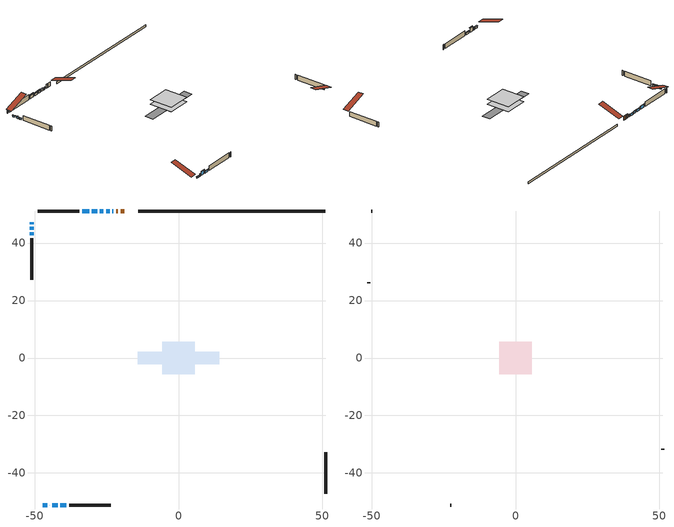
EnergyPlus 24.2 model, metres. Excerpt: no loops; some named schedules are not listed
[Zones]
conditioned space
 floor adiabatic (Floor2 construction): -5.46,-5.46 -5.46,5.46 5.46,5.46 5.46,-5.46 z0.77
 floor adiabatic (AdiabaticFloorConstruction): -5.68,-5.68 -5.68,5.68 5.68,5.68 5.68,-5.68 z0.77
 floor foundation (Slab1 construction): -14.21,-2.1 -14.21,2.1 14.21,2.1 14.21,-2.1 z-0.3
 wall outside (AdiabaticWallConstruction 1): -18.84,51.16 -20.13,51.16 / -21.06,51.16 -21.71,51.16 z0.77:2.8
 wall outside (AdiabaticWallConstruction): -22.64,51.16 -23.04,51.16 / -44.84,-51.16 -44.78,-51.16 z0.77:1.99; -47.32,-51.16 -45.77,-51.16 z0.77:1.51; -51.16,47.32 -51.16,46.55 z0.77:1.53; -51.16,45.63 -51.16,44.71 z0.77:1.69; -51.16,43.78 -51.16,42.69 z0.77:1.48; -23.97,51.16 -25.19,51.16 z0.77:1.63; -26.12,51.16 -27.34,51.16 z0.77:1.89; -28.27,51.16 -30.2,51.16 z0.77:1.84; -31.13,51.16 -33.54,51.16 z0.77:2.35; -43.86,-51.16 -42.05,-51.16 z0.77:2.7; -41.12,-51.16 -38.99,-51.16 z0.77:1.58
 wall outside (Wall1 construction): -34.47,51.16 -48.92,51.16 / -38.06,-51.16 -23.61,-51.16 / -51.16,41.76 -51.16,27.31 / 51.16,-47.31 51.16,-32.87 z0.77:3.21
 wall foundation (FoundationWall1 construction): 51.16,51.16 -14.07,51.16 z-0.3:0.77
 window (WindowConstruction 10): -22.64,51.16 -23.04,51.16 z0.77:1.99
 window (WindowConstruction 6): -47.31,-51.16 -45.77,-51.16 z0.77:1.51
 window (WindowConstruction 7): -51.16,47.31 -51.16,46.55 z0.77:1.53
 window (WindowConstruction 8): -51.16,45.62 -51.16,44.71 z0.77:1.68
 window (WindowConstruction 9): -51.16,43.78 -51.16,42.69 z0.77:1.48
 window (WindowConstruction 11): -44.84,-51.16 -44.79,-51.16 z0.77:1.99
 window (WindowConstruction): -23.97,51.16 -25.19,51.16 z0.77:1.63
 window (WindowConstruction 1): -26.12,51.16 -27.34,51.16 z0.77:1.89
 window (WindowConstruction 2): -28.27,51.16 -30.2,51.16 z0.77:1.84
 window (WindowConstruction 3): -31.13,51.16 -33.54,51.16 z0.77:2.35
 window (WindowConstruction 4): -43.86,-51.16 -42.05,-51.16 z0.77:2.7
 window (WindowConstruction 5): -41.12,-51.16 -38.99,-51.16 z0.77:1.58
 door (Door): -18.84,51.16 -20.13,51.16 z0.77:2.8
 door (Door 1): -21.06,51.16 -21.71,51.16 z0.77:2.8
 ceiling adiabatic (AdiabaticFloorConstruction): 5.68,-5.68 5.68,5.68 -5.68,5.68 -5.68,-5.68 z0.77
attic - vented
 floor to conditioned space (Floor1 construction Reversed): -5.68,-5.68 -5.68,5.68 5.68,5.68 5.68,-5.68 z3.21
 wall outside (Wall2 construction): -49.84,51.16 -50.23,51.16 / -22.69,-51.16 -22.3,-51.16 / -51.16,26.38 -51.16,26 / 51.16,-31.94 51.16,-31.55 z0.77:3.21
 roof outside (Roof1 construction): -17.91,51.16,3.21 -17.91,40.09,6.9 -15,40.09,6.9 -15,51.16,3.21; -48.24,-51.16,3.21 -48.24,-40.09,6.9 -51.16,-40.09,6.9 -51.16,-51.16,3.21; -51.16,48.24,3.21 -40.09,48.24,6.9 -40.09,51.16,6.9 -51.16,51.16,3.21; 51.16,-48.24,3.21 40.09,-48.24,6.9 40.09,-51.16,6.9 51.16,-51.16,3.21
shading: -45.57,-51.16 -47.52,-51.16 -47.52,-51.57 -45.57,-51.57 z1.71; -51.16,46.35 -51.16,47.52 -51.57,47.52 -51.57,46.35 z1.73; -51.16,44.51 -51.16,45.82 -51.57,45.82 -51.57,44.51 z1.89; -51.16,42.49 -51.16,43.98 -51.57,43.98 -51.57,42.49 z1.68; -25.39,51.16 -23.77,51.16 -23.77,51.57 -25.39,51.57 z1.83; -27.54,51.16 -25.92,51.16 -25.92,51.57 -27.54,51.57 z2.09; -30.4,51.16 -28.07,51.16 -28.07,51.57 -30.4,51.57 z2.04; -33.74,51.16 -30.92,51.16 -30.92,51.57 -33.74,51.57 z2.55; -41.85,-51.16 -44.06,-51.16 -44.06,-51.57 -41.85,-51.57 z2.9; -38.79,-51.16 -41.32,-51.16 -41.32,-51.57 -38.79,-51.57 z1.78
[Building]
Building 1: Terrain=Suburbs
[Site:Location]
Comox AP_BC: Latitude {deg}=49.72; Longitude {deg}=-124.9; Time Zone {hr}=-8; Elevation {m}=26; Keep Site Location Information=Yes
[Site:GroundTemperature:Shallow]
7.68431, 6.60511, 6.51868, 7.03082, 9.08677, 11.1331, 12.9072, 14.0311, 14.1265, 13.2125, 11.4836, 9.50004
[Site:WaterMainsTemperature]
Calculation Method=Schedule; Temperature Schedule=mains temperature schedule
[Material] Roughness=Rough; Thermal Absorptance=0.9
Name | Thickness {m} | Conductivity {W/m-K} | Density {kg/m3} | Specific Heat {J/kg-K} | Solar Absorptance | Visible Absorptance
asphalt or fiberglass shingles | 0.00635 | 0.162714 | 1121.4 | 1465.45 | 0.4 | 0.4
ceiling stud and cavity | 0.1397 | 0.0835128 | 65.682 | 1177.47 | 0.7 | 0.7
concrete 4.0 in. | 0.1016 | 1.803125 | 2242.8 | 837.4 | 0.7 | 0.7
concrete 8.0 in. | 0.2032 | 1.803125 | 2242.8 | 837.4 | 0.7 | 0.7
door material | 0.04445 | 0.053851 | 512.64 | 1214.23 | 0.7 | 0.7
door material 1 | 0.04445 | 0.188738 | 512.64 | 1214.23 | 0.7 | 0.7
exterior vertical ins | 0.0202602 | 0.029427 | 32.04 | 1214.23 | 0.7 | 0.7
floor covering | 0.0127 | 0.0433444 | 54.468 | 1339.84 | 0.6 | 0.6
floor rigid ins | 0.103632 | 0.029427 | 32.04 | 1214.23 | 0.7 | 0.7
floor rigid ins 1; wall rigid ins | 0.512978 | 0.029427 | 32.04 | 1214.23 | 0.7 | 0.7
floor stud and cavity | 0.1397 | 0.255189 | 92.3553 | 1139.71 | 0.7 | 0.7
floor stud and cavity 1 | 0.1397 | 1.75129 | 37.0049 | 1207.88 | 0.7 | 0.7
furniture material conditioned space 1 | 0.1524 | 0.115458 | 640.8 | 1214.23 | 0.6 | 0.6
gypsum board | 0.0127 | 0.160291 | 801 | 837.4 | 0.6 | 0.6
gypsum board 1 | 0.0127 | 0.160291 | 801 | 837.4 | 0.7 | 0.7
osb sheathing 0.5 in. | 0.0127 | 0.115458 | 512.64 | 1214.23 | 0.7 | 0.7
osb sheathing 0.75 in. | 0.01905 | 0.115458 | 512.64 | 1214.23 | 0.7 | 0.7
wall stud and cavity | 0.1397 | 0.127554 | 139.0536 | 1170.24 | 0.7 | 0.7
wall stud and cavity 1 | 0.0889 | 6.9971 | 50.32683 | 1063.81 | 0.6 | 0.6
wall stud and cavity 2 | 0.0889 | 0.380278 | 52.3479 | 1209.89 | 0.7 | 0.7
wall stud and cavity 3 | 0.0889 | 0.391764 | 83.0341 | 1211.67 | 0.7 | 0.7
wood siding | 0.0254 | 0.102417 | 544.68 | 1172.36 | 0.4 | 0.4
wood siding 1 | 0.00254 | 0.102417 | 544.68 | 1172.36 | 0.4 | 0.4
wood siding 2; wood siding 3 | 0.0254 | 0.102417 | 544.68 | 1172.36 | 0.7 | 0.7
[WindowMaterial:SimpleGlazingSystem]
Name | U-Factor {W/m2-K} | Solar Heat Gain Coefficient
WindowMaterial | 4.690028 | 0.65
WindowMaterial 1 | 4.502654 | 0.67
WindowMaterial 10 | 2.7578 | 0.57
WindowMaterial 11 | 4.07624 | 0.41
WindowMaterial 2 | 4.181847 | 0.68
WindowMaterial 3 | 2.88386 | 0.7
WindowMaterial 4 | 4.26815 | 0.68
WindowMaterial 5 | 2.27858 | 0.52
WindowMaterial 6 | 4.64233 | 0.66
WindowMaterial 7 | 5.34754 | 0.62
WindowMaterial 8 | 2.14969 | 0.59
WindowMaterial 9 | 5.50596 | 0.71
[Construction]
AdiabaticFloorConstruction: floor stud and cavity 1, floor rigid ins 1, osb sheathing 0.75 in., floor covering
AdiabaticWallConstruction: wood siding 2, wall rigid ins, wall stud and cavity 2, gypsum board
AdiabaticWallConstruction 1: wood siding 3, wall rigid ins, wall stud and cavity 2, gypsum board
Door: door material
Door 1: door material 1
Floor1 construction Reversed: gypsum board, ceiling stud and cavity
Floor2 construction: floor stud and cavity, floor rigid ins, osb sheathing 0.75 in., floor covering
FoundationWall1 construction: concrete 8.0 in., gypsum board 1
furniture construction conditioned space 1: furniture material conditioned space 1
PartitionWallConstruction: gypsum board, wall stud and cavity 3, gypsum board
Roof1 construction: asphalt or fiberglass shingles
Slab1 construction: concrete 4.0 in.
Wall1 construction: wood siding, osb sheathing 0.5 in., wall stud and cavity, gypsum board
Wall2 construction: wood siding 1, wall stud and cavity 1
WindowConstruction: WindowMaterial
WindowConstruction 1: WindowMaterial 1
WindowConstruction 10: WindowMaterial 10
WindowConstruction 11: WindowMaterial 11
WindowConstruction 2: WindowMaterial 2
WindowConstruction 3: WindowMaterial 3
WindowConstruction 4: WindowMaterial 4
WindowConstruction 5: WindowMaterial 5
WindowConstruction 6: WindowMaterial 6
WindowConstruction 7: WindowMaterial 7
WindowConstruction 8: WindowMaterial 8
WindowConstruction 9: WindowMaterial 9
[Zone] Multiplier=1; Part of Total Floor Area=Yes
Name | Volume {m3}
attic - vented | 77.4272
conditioned space | 354.5
[Space]
Name | Zone | Volume {m3}
attic - vented 1 | attic - vented | 77.4272
conditioned space 1 | conditioned space | 354.5
[ZoneInfiltration:EffectiveLeakageArea]
infil attic - vented 1: Zone or Space=attic - vented 1; Schedule=Always On Discrete; Effective Air Leakage Area {cm2}=5538.43; Stack Coefficient=0.000426214; Wind Coefficient=1.39487e-05
[ZoneMixing]
whole house fan mix: Zone or Space=attic - vented; Schedule=Always On Continuous; Design Flow Rate Calculation Method=Flow/Zone; Design Flow Rate {m3/s}=0; Source Zone or Space=conditioned space
[SurfaceProperty:ExposedFoundationPerimeter]
Slab1: Exposed Perimeter Calculation Method=TotalExposedPerimeter; Total Exposed Perimeter {m}=65.228
[InternalMass] Zone or ZoneList=conditioned space; Space or SpaceList=conditioned space 1
Name | Construction | Surface Area {m2}
furniture mass conditioned space 1 | furniture construction conditioned space 1 | 146.96
partition wall mass | PartitionWallConstruction | 248.3
[Lights]
interior lighting: Zone or ZoneList or Space or SpaceList=conditioned space 1; Schedule=interior lighting schedule; Design Level Calculation Method=LightingLevel; Lighting Level {W}=343.2; Return Air Fraction=0; Fraction Radiant=0.6; Fraction Visible=0.2; Fraction Replaceable=1
[People]
occupants: Zone or ZoneList or Space or SpaceList=conditioned space 1; Number of People Schedule=occupants schedule; Number of People Calculation Method=People; Number of People=3; Fraction Radiant=0.314171; Sensible Heat Fraction=0.56303; Activity Level Schedule=occupants activity schedule; Carbon Dioxide Generation Rate {m3/s-W}=0; Enable ASHRAE 55 Comfort Warnings=No; Mean Radiant Temperature Calculation Type=EnclosureAveraged
[ElectricEquipment] Zone or ZoneList or Space or SpaceList=conditioned space 1; Design Level Calculation Method=EquipmentLevel
Name | Schedule | Design Level {W} | Fraction Latent | Fraction Radiant | Fraction Lost
clothes dryer | clothes dryer schedule | 140.772 | 0.015 | 0.081 | 0.85
clothes washer | clothes washer schedule | 32.1985 | 0.03 | 0.162 | 0.7
cooking range | cooking range schedule | 215.147 | 0.08 | 0.432 | 0.2
dishwasher | dishwasher schedule | 66.8632 | 0.3 | 0.18 | 0.4
fridge | fridge schedule | 72.9452 | 0 | 0.6 | 0
mech vent bath fan 0 | mech vent bath fan 0 schedule | 50.2 | 0 | 0 | 1
mech vent house fan | mech vent house fan schedule | 0 | 0 | 0 | 1
mech vent house fan cfis | mech vent house fan cfis schedule | 0 | 0 | 0 | 0
misc plug loads | misc plug loads schedule | 494.7 | 0.045 | 0.513 | 0.1
whole house fan | Always On Discrete | 0 | 0 | 0 | 1
[OtherEquipment] Zone or ZoneList or Space or SpaceList=conditioned space 1; Design Level Calculation Method=EquipmentLevel
Name | Fuel Type | Schedule | Design Level {W} | Fraction Latent | Fraction Radiant | Fraction Lost
clothes dryer 1 | Electricity | clothes dryer schedule | 0 | 0.015 | 0.081 | 0.85
cooking range 1 | Electricity | cooking range schedule | 0 | 0.08 | 0.432 | 0.2
general water use latent | None | general water use schedule | 62.594 | 1 | 0 | 0
general water use sensible | None | general water use schedule | -61.6891 | 0 | 0.6 | 0
mech vent house fan latent load | None | Always On Discrete | 0 | 1 | 0 | 0
mech vent house fan sensible load | None | Always On Discrete | 0 | 0 | 0 | 0
water heater energy adjustment1 | Electricity | Always On Discrete | 0.01 | 0 | 0 | 1
[ZoneInfiltration:DesignFlowRate] Zone or ZoneList or Space or SpaceList=conditioned space 1; Schedule=Always On Discrete; Design Flow Rate Calculation Method=Flow/Zone; Design Flow Rate {m3/s}=0
infil flow; natural vent flow; whole house fan flow
[ZoneControl:Thermostat]
conditioned space Thermostat: Zone or ZoneList=conditioned space; Control Type Schedule=conditioned space Thermostat Schedule; Control 1=conditioned space temperature setpoint; Temperature Difference Between Cutout And Setpoint {deltaC}=0
[ZoneHVAC:Baseboard:Convective:Electric]
electric baseboard: Availability Schedule=Always On Discrete; Heating Design Capacity {W}=14859.9; Efficiency=1
[Zone equipment]
conditioned space: electric baseboard
[Foundation:Kiva]
Foundation Kiva 1: Initial Indoor Air Temperature {C}=18; Wall Height Above Grade {m}=0.769986; Wall Depth Below Slab {m}=0.2032; Custom Block Material Name 1=exterior vertical ins; Custom Block Depth 1 {m}=1.07; Custom Block X Position 1 {m}=0.2159; Custom Block Z Position 1 {m}=0
[Foundation:Kiva:Settings]
Soil Conductivity {W/m-K}=0.849921; Soil Density {kg/m3}=1842.3; Soil Specific Heat {J/kg-K}=418.7; Ground Solar Absorptivity=0.9; Ground Thermal Absorptivity=0.9; Ground Surface Roughness {m}=0.03; Far-Field Width {m}=40; Deep-Ground Boundary Condition=ZeroFlux; Deep-Ground Depth {m}=40; Minimum Cell Dimension {m}=0.2; Maximum Cell Growth Coefficient=3; Simulation Timestep=Timestep
[Exterior:Lights]
exterior lighting: Schedule=exterior lighting schedule; Design Level {W}=75.6
[EnergyManagementSystem:GlobalVariable]
infil_program_Qfan
infil_program_Qinf
natural_vent_program_Qnv
natural_vent_program_Qwhf
[EnergyManagementSystem:Sensor]
Name | Output:Variable or Output:Meter Index Key | Output:Variable or Output:Meter
airflow_gain | infil flow | Infiltration Sensible Heat Gain Energy
airflow_gain_1 | natural vent flow | Infiltration Sensible Heat Gain Energy
airflow_gain_2 | whole house fan flow | Infiltration Sensible Heat Gain Energy
airflow_loss | infil flow | Infiltration Sensible Heat Loss Energy
airflow_loss_1 | natural vent flow | Infiltration Sensible Heat Loss Energy
airflow_loss_2 | whole house fan flow | Infiltration Sensible Heat Loss Energy
clg_load_cond |  | Cooling:EnergyTransfer:Zone:CONDITIONED SPACE
clg_sp_s; clg_sp_s_1 | cooling setpoint | Schedule Value
clothes_dryer_exhaust_0_sch_s | clothes dryer exhaust 0 schedule | Schedule Value
conditioned_space_clg_unmet_s | conditioned space | Zone Cooling Setpoint Not Met Time
conditioned_space_htg_unmet_s | conditioned space | Zone Heating Setpoint Not Met Time
cool_season | cooling season schedule | Schedule Value
fridge_tin_s | conditioned space | Zone Mean Air Temperature
htg_load_cond |  | Heating:EnergyTransfer:Zone:CONDITIONED SPACE
htg_sp_s; htg_sp_s_1 | heating setpoint | Schedule Value
ig_ee_conv | clothes dryer | Electric Equipment Convective Heating Energy
ig_ee_conv_2 | cooking range | Electric Equipment Convective Heating Energy
ig_ee_conv_4 | fridge | Electric Equipment Convective Heating Energy
ig_ee_conv_5 | misc plug loads | Electric Equipment Convective Heating Energy
ig_ee_conv_6 | whole house fan | Electric Equipment Convective Heating Energy
ig_ee_rad | clothes dryer | Electric Equipment Radiant Heating Energy
ig_ee_rad_2 | cooking range | Electric Equipment Radiant Heating Energy
ig_ee_rad_4 | fridge | Electric Equipment Radiant Heating Energy
ig_ee_rad_5 | misc plug loads | Electric Equipment Radiant Heating Energy
ig_ee_rad_6 | whole house fan | Electric Equipment Radiant Heating Energy
ig_lgt_conv | interior lighting | Lights Convective Heating Energy
ig_lgt_rad | interior lighting | Lights Radiant Heating Energy
ig_lgt_vis | interior lighting | Lights Visible Radiation Heating Energy
ig_oe_conv | clothes dryer 1 | Other Equipment Convective Heating Energy
ig_oe_conv_1 | cooking range 1 | Other Equipment Convective Heating Energy
ig_oe_conv_2 | general water use latent | Other Equipment Convective Heating Energy
ig_oe_conv_3 | general water use sensible | Other Equipment Convective Heating Energy
ig_oe_conv_4 | water heater energy adjustment1 | Other Equipment Convective Heating Energy
ig_oe_rad | clothes dryer 1 | Other Equipment Radiant Heating Energy
ig_oe_rad_1 | cooking range 1 | Other Equipment Radiant Heating Energy
ig_oe_rad_2 | general water use latent | Other Equipment Radiant Heating Energy
ig_oe_rad_3 | general water use sensible | Other Equipment Radiant Heating Energy
ig_oe_rad_4 | water heater energy adjustment1 | Other Equipment Radiant Heating Energy
ig_ppl_conv | occupants | People Convective Heating Energy
ig_ppl_rad | occupants | People Radiant Heating Energy
im_conv | furniture mass conditioned space 1 | Surface Inside Face Convection Heat Gain Energy
im_conv_1 | partition wall mass | Surface Inside Face Convection Heat Gain Energy
im_ig | furniture mass conditioned space 1 | Surface Inside Face Internal Gains Radiation Heat Gain Energy
im_ig_1 | partition wall mass | Surface Inside Face Internal Gains Radiation Heat Gain Energy
im_lgt | furniture mass conditioned space 1 | Surface Inside Face Lights Radiation Heat Gain Energy
im_lgt_1 | partition wall mass | Surface Inside Face Lights Radiation Heat Gain Energy
im_sol | furniture mass conditioned space 1 | Surface Inside Face Solar Radiation Heat Gain Energy
im_sol_1 | partition wall mass | Surface Inside Face Solar Radiation Heat Gain Energy
im_surf | furniture mass conditioned space 1 | Surface Inside Face Net Surface Thermal Radiation Heat Gain Energy
im_surf_1 | partition wall mass | Surface Inside Face Net Surface Thermal Radiation Heat Gain Energy
mech_vent_bath_fan_0_sch_s | mech vent bath fan 0 schedule | Schedule Value
mv_conv | mech vent bath fan 0 | Electric Equipment Convective Heating Energy
mv_conv_1 | mech vent house fan | Electric Equipment Convective Heating Energy
mv_conv_2 | mech vent house fan cfis | Electric Equipment Convective Heating Energy
mv_conv_3 | mech vent house fan latent load | Other Equipment Convective Heating Energy
mv_conv_4 | mech vent house fan sensible load | Other Equipment Convective Heating Energy
mv_rad | mech vent bath fan 0 | Electric Equipment Radiant Heating Energy
mv_rad_1 | mech vent house fan | Electric Equipment Radiant Heating Energy
mv_rad_2 | mech vent house fan cfis | Electric Equipment Radiant Heating Energy
mv_rad_3 | mech vent house fan latent load | Other Equipment Radiant Heating Energy
mv_rad_4 | mech vent house fan sensible load | Other Equipment Radiant Heating Energy
natural_vent_s | natural vent schedule | Schedule Value
out_pb_s |  | Site Outdoor Air Barometric Pressure
out_wt_s |  | Site Outdoor Air Humidity Ratio
site_vw_s |  | Site Wind Speed
ss_back_out | Window1 | Surface Window Shortwave from Zone Back Out Window Heat Transfer Rate
ss_back_out_1 | Window10 | Surface Window Shortwave from Zone Back Out Window Heat Transfer Rate
ss_back_out_10 | Window7 | Surface Window Shortwave from Zone Back Out Window Heat Transfer Rate
ss_back_out_11 | Window8 | Surface Window Shortwave from Zone Back Out Window Heat Transfer Rate
ss_back_out_2 | Window11 | Surface Window Shortwave from Zone Back Out Window Heat Transfer Rate
ss_back_out_3 | Window12 | Surface Window Shortwave from Zone Back Out Window Heat Transfer Rate
ss_back_out_4 | Window13 | Surface Window Shortwave from Zone Back Out Window Heat Transfer Rate
ss_back_out_5 | Window2 | Surface Window Shortwave from Zone Back Out Window Heat Transfer Rate
ss_back_out_6 | Window3 | Surface Window Shortwave from Zone Back Out Window Heat Transfer Rate
ss_back_out_7 | Window4 | Surface Window Shortwave from Zone Back Out Window Heat Transfer Rate
ss_back_out_8 | Window5 | Surface Window Shortwave from Zone Back Out Window Heat Transfer Rate
ss_back_out_9 | Window6 | Surface Window Shortwave from Zone Back Out Window Heat Transfer Rate
ss_conv | Door1 | Surface Inside Face Convection Heat Gain Energy
ss_conv_1 | Door3 | Surface Inside Face Convection Heat Gain Energy
ss_conv_10 | Window5 | Surface Inside Face Convection Heat Gain Energy
ss_conv_11 | Window6 | Surface Inside Face Convection Heat Gain Energy
ss_conv_12 | Window7 | Surface Inside Face Convection Heat Gain Energy
ss_conv_13 | Window8 | Surface Inside Face Convection Heat Gain Energy
ss_conv_2 | Window1 | Surface Inside Face Convection Heat Gain Energy
ss_conv_3 | Window10 | Surface Inside Face Convection Heat Gain Energy
ss_conv_4 | Window11 | Surface Inside Face Convection Heat Gain Energy
ss_conv_5 | Window12 | Surface Inside Face Convection Heat Gain Energy
ss_conv_6 | Window13 | Surface Inside Face Convection Heat Gain Energy
ss_conv_7 | Window2 | Surface Inside Face Convection Heat Gain Energy
ss_conv_8 | Window3 | Surface Inside Face Convection Heat Gain Energy
ss_conv_9 | Window4 | Surface Inside Face Convection Heat Gain Energy
ss_ig | Door1 | Surface Inside Face Internal Gains Radiation Heat Gain Energy
ss_ig_1 | Door3 | Surface Inside Face Internal Gains Radiation Heat Gain Energy
ss_ig_10 | Window5 | Surface Inside Face Internal Gains Radiation Heat Gain Energy
ss_ig_11 | Window6 | Surface Inside Face Internal Gains Radiation Heat Gain Energy
ss_ig_12 | Window7 | Surface Inside Face Internal Gains Radiation Heat Gain Energy
ss_ig_13 | Window8 | Surface Inside Face Internal Gains Radiation Heat Gain Energy
ss_ig_2 | Window1 | Surface Inside Face Internal Gains Radiation Heat Gain Energy
ss_ig_3 | Window10 | Surface Inside Face Internal Gains Radiation Heat Gain Energy
ss_ig_4 | Window11 | Surface Inside Face Internal Gains Radiation Heat Gain Energy
ss_ig_5 | Window12 | Surface Inside Face Internal Gains Radiation Heat Gain Energy
ss_ig_6 | Window13 | Surface Inside Face Internal Gains Radiation Heat Gain Energy
ss_ig_7 | Window2 | Surface Inside Face Internal Gains Radiation Heat Gain Energy
ss_ig_8 | Window3 | Surface Inside Face Internal Gains Radiation Heat Gain Energy
ss_ig_9 | Window4 | Surface Inside Face Internal Gains Radiation Heat Gain Energy
ss_lgt | Door1 | Surface Inside Face Lights Radiation Heat Gain Energy
ss_lgt_1 | Door3 | Surface Inside Face Lights Radiation Heat Gain Energy
ss_sol | Door1 | Surface Inside Face Solar Radiation Heat Gain Energy
ss_sol_1 | Door3 | Surface Inside Face Solar Radiation Heat Gain Energy
ss_surf | Door1 | Surface Inside Face Net Surface Thermal Radiation Heat Gain Energy
ss_surf_1 | Door3 | Surface Inside Face Net Surface Thermal Radiation Heat Gain Energy
ss_surf_10 | Window5 | Surface Inside Face Net Surface Thermal Radiation Heat Gain Energy
ss_surf_11 | Window6 | Surface Inside Face Net Surface Thermal Radiation Heat Gain Energy
ss_surf_12 | Window7 | Surface Inside Face Net Surface Thermal Radiation Heat Gain Energy
ss_surf_13 | Window8 | Surface Inside Face Net Surface Thermal Radiation Heat Gain Energy
ss_surf_2 | Window1 | Surface Inside Face Net Surface Thermal Radiation Heat Gain Energy
ss_surf_3 | Window10 | Surface Inside Face Net Surface Thermal Radiation Heat Gain Energy
ss_surf_4 | Window11 | Surface Inside Face Net Surface Thermal Radiation Heat Gain Energy
ss_surf_5 | Window12 | Surface Inside Face Net Surface Thermal Radiation Heat Gain Energy
ss_surf_6 | Window13 | Surface Inside Face Net Surface Thermal Radiation Heat Gain Energy
ss_surf_7 | Window2 | Surface Inside Face Net Surface Thermal Radiation Heat Gain Energy
ss_surf_8 | Window3 | Surface Inside Face Net Surface Thermal Radiation Heat Gain Energy
ss_surf_9 | Window4 | Surface Inside Face Net Surface Thermal Radiation Heat Gain Energy
ss_trans_in | Window1 | Surface Window Transmitted Solar Radiation Rate
ss_trans_in_1 | Window10 | Surface Window Transmitted Solar Radiation Rate
ss_trans_in_10 | Window7 | Surface Window Transmitted Solar Radiation Rate
ss_trans_in_11 | Window8 | Surface Window Transmitted Solar Radiation Rate
ss_trans_in_2 | Window11 | Surface Window Transmitted Solar Radiation Rate
ss_trans_in_3 | Window12 | Surface Window Transmitted Solar Radiation Rate
ss_trans_in_4 | Window13 | Surface Window Transmitted Solar Radiation Rate
ss_trans_in_5 | Window2 | Surface Window Transmitted Solar Radiation Rate
ss_trans_in_6 | Window3 | Surface Window Transmitted Solar Radiation Rate
ss_trans_in_7 | Window4 | Surface Window Transmitted Solar Radiation Rate
ss_trans_in_8 | Window5 | Surface Window Transmitted Solar Radiation Rate
ss_trans_in_9 | Window6 | Surface Window Transmitted Solar Radiation Rate
ss_trans_out | Window1 | Surface Inside Face Initial Transmitted Diffuse Transmitted Out Window Solar Radiation Rate
ss_trans_out_1 | Window10 | Surface Inside Face Initial Transmitted Diffuse Transmitted Out Window Solar Radiation Rate
ss_trans_out_10 | Window7 | Surface Inside Face Initial Transmitted Diffuse Transmitted Out Window Solar Radiation Rate
ss_trans_out_11 | Window8 | Surface Inside Face Initial Transmitted Diffuse Transmitted Out Window Solar Radiation Rate
ss_trans_out_2 | Window11 | Surface Inside Face Initial Transmitted Diffuse Transmitted Out Window Solar Radiation Rate
ss_trans_out_3 | Window12 | Surface Inside Face Initial Transmitted Diffuse Transmitted Out Window Solar Radiation Rate
ss_trans_out_4 | Window13 | Surface Inside Face Initial Transmitted Diffuse Transmitted Out Window Solar Radiation Rate
ss_trans_out_5 | Window2 | Surface Inside Face Initial Transmitted Diffuse Transmitted Out Window Solar Radiation Rate
ss_trans_out_6 | Window3 | Surface Inside Face Initial Transmitted Diffuse Transmitted Out Window Solar Radiation Rate
ss_trans_out_7 | Window4 | Surface Inside Face Initial Transmitted Diffuse Transmitted Out Window Solar Radiation Rate
ss_trans_out_8 | Window5 | Surface Inside Face Initial Transmitted Diffuse Transmitted Out Window Solar Radiation Rate
ss_trans_out_9 | Window6 | Surface Inside Face Initial Transmitted Diffuse Transmitted Out Window Solar Radiation Rate
s_conv | Floor1 | Surface Inside Face Convection Heat Gain Energy
s_conv_1 | Floor2 | Surface Inside Face Convection Heat Gain Energy
s_conv_2 | FoundationWall1 | Surface Inside Face Convection Heat Gain Energy
s_conv_3 | inferred conditioned ceiling | Surface Inside Face Convection Heat Gain Energy
s_conv_4 | inferred conditioned floor | Surface Inside Face Convection Heat Gain Energy
s_conv_5 | Slab1 | Surface Inside Face Convection Heat Gain Energy
s_conv_6 | Wall1:0 | Surface Inside Face Convection Heat Gain Energy
s_conv_7 | Wall1:180 | Surface Inside Face Convection Heat Gain Energy
s_conv_8 | Wall1:270 | Surface Inside Face Convection Heat Gain Energy
s_conv_9 | Wall1:90 | Surface Inside Face Convection Heat Gain Energy
s_ig | Floor1 | Surface Inside Face Internal Gains Radiation Heat Gain Energy
